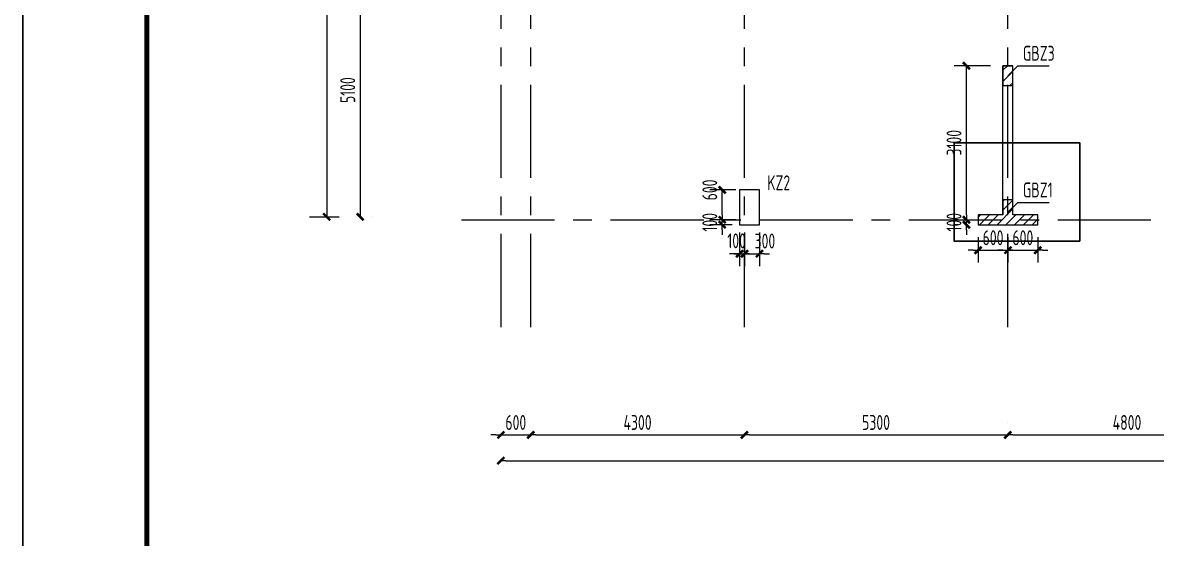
# Model space of a CAD drawing. Extents: x 580289 to 1106878, y -144605 to 78052.
# Drawn here: x 837055 to 859869, y 47701 to 58077 of the extents above; entities that cross this region are included whole.
import ezdxf
from ezdxf.enums import TextEntityAlignment as Align

# ---------------------------------------------------------------- set-up
doc = ezdxf.new("R2010")
doc.units = 0
doc.header["$LTSCALE"] = 100
doc.linetypes.add('CENTER', pattern=[2, 1.25, -0.25, 0.25, -0.25])
doc.layers.get('0').update_dxf_attribs({"linetype": 'CONTINUOUS'})
doc.layers.get('Defpoints').update_dxf_attribs({"linetype": 'CONTINUOUS'})
for name, color, linetype in [('21000', 7, 'CONTINUOUS'), ('b边缘构件', 240, 'CONTINUOUS'), ('b边缘构件阴影', 240, 'CONTINUOUS'), ('COLU', 7, 'CONTINUOUS'), ('DIM', 3, 'CONTINUOUS'), ('PAXIS', 253, 'CENTER'), ('TEXT', 2, 'CONTINUOUS'), ('THIN', 7, 'CONTINUOUS'), ('T图框', 7, 'CONTINUOUS'), ('图框', 254, 'CONTINUOUS'), ('柱标注', 2, 'CONTINUOUS')]:
    doc.layers.add(name, color=color, linetype=linetype)
doc.styles.get("Standard").update_dxf_attribs({"font": 'tssdeng.shx', "width": 0.7, "bigfont": 'tssdchn.shx'})
doc.styles.add('TSSD_Dimension', font='Tssdeng.shx', dxfattribs={"width": 0.7, "bigfont": 'tssdchn.shx'})
doc.dimstyles.new('TSSD_100_100$0', dxfattribs={"dimtxt": 300, "dimasz": 100, "dimexe": 250, "dimexo": 250, "dimgap": 100, "dimtad": 1, "dimdec": 0, "dimzin": 0, "dimdsep": 46, "dimtxsty": 'TSSD_Dimension', "dimblk": '_TSDBK', "dimblk1": '_TSDBK', "dimblk2": '_TSDBK', "dimsah": 1, "dimcen": 0, "dimclrt": 7, "dimadec": 0, "dimazin": 0, "dimtfac": 1, "dimtdec": 0, "dimtix": 1, "dimtmove": 2, "dimatfit": 3, "dimldrblk": '_TSDBK', "dimfxl": 1, "dimtolj": 1, "dimtzin": 0, "dimarcsym": 0})

# ---------------------------------------------------------------- blocks, each defined once
blk = doc.blocks.new('_TSDBK')
blk.add_line((-1, 0), (0, 0))
at = {"const_width": 0.5}
blk.add_lwpolyline([(-0.7, -0.7), (0.7, 0.7)], dxfattribs=at)
blk = doc.blocks.new('*D842')
at = {"layer": 'Defpoints', "color": 0}
for p in [(856048, 54111), (856133, 54111), (856133, 54011)]:
    blk.add_point(p, dxfattribs=at)
at = {"layer": 'DIM', "color": 0, "lineweight": -2}
for p, q in [((856048, 54211), (856048, 54311)), ((855883, 54111), (855798, 54111)), ((856048, 54011), (856048, 54111)), ((855883, 54011), (855798, 54011)), ((856048, 53911), (856048, 53811))]:
    blk.add_line(p, q, dxfattribs=at)
at = {"layer": 'DIM', "color": 0, "lineweight": -2, "xscale": 100, "yscale": 100, "zscale": 100}
for p, rotation in [((856048, 54111), 270), ((856048, 54011), 90)]:
    blk.add_blockref('_TSDBK', p, dxfattribs=dict(at, rotation=rotation))
at = {"layer": 'DIM', "color": 7, "insert": (855798, 54061), "char_height": 300, "attachment_point": 5, "rotation": 90, "style": 'TSSD_Dimension'}
blk.add_mtext('\\A1;100', dxfattribs=at)
blk = doc.blocks.new('*D843')
at = {"layer": 'Defpoints', "color": 0}
for p in [(856048, 57211), (856783, 57211), (856133, 54111)]:
    blk.add_point(p, dxfattribs=at)
at = {"layer": 'DIM', "color": 0, "lineweight": -2}
for p, q in [((856533, 57211), (855798, 57211)), ((856048, 54211), (856048, 57111)), ((855883, 54111), (855798, 54111))]:
    blk.add_line(p, q, dxfattribs=at)
at = {"layer": 'DIM', "color": 0, "lineweight": -2, "xscale": 100, "yscale": 100, "zscale": 100}
for p, rotation in [((856048, 57211), 90), ((856048, 54111), 270)]:
    blk.add_blockref('_TSDBK', p, dxfattribs=dict(at, rotation=rotation))
at = {"layer": 'DIM', "color": 7, "insert": (855798, 55661), "char_height": 300, "attachment_point": 5, "rotation": 90, "style": 'TSSD_Dimension'}
blk.add_mtext('\\A1;3100', dxfattribs=at)
blk = doc.blocks.new('*D1004')
at = {"layer": 'Defpoints', "color": 0}
for p in [(851483, 54107), (851583, 54107), (851583, 53428)]:
    blk.add_point(p, dxfattribs=at)
at = {"layer": 'DIM', "color": 0, "lineweight": -2}
for p, q in [((851483, 53857), (851483, 53178)), ((851583, 53857), (851583, 53178)), ((851383, 53428), (851283, 53428)), ((851483, 53428), (851583, 53428)), ((851683, 53428), (851783, 53428))]:
    blk.add_line(p, q, dxfattribs=at)
at = {"layer": 'DIM', "color": 0, "lineweight": -2, "xscale": 100, "yscale": 100, "zscale": 100}
blk.add_blockref('_TSDBK', (851483, 53428), dxfattribs=at)
at = {"layer": 'DIM', "color": 0, "lineweight": -2, "xscale": 100, "yscale": 100, "zscale": 100, "rotation": 180}
blk.add_blockref('_TSDBK', (851583, 53428), dxfattribs=at)
at = {"layer": 'DIM', "color": 7, "insert": (851423, 53687), "char_height": 300, "attachment_point": 5, "style": 'TSSD_Dimension'}
blk.add_mtext('\\A1;100', dxfattribs=at)
blk = doc.blocks.new('*D1005')
at = {"layer": 'Defpoints', "color": 0}
for p in [(851583, 54107), (851883, 54107), (851883, 53428)]:
    blk.add_point(p, dxfattribs=at)
at = {"layer": 'DIM', "color": 0, "lineweight": -2}
for p, q in [((851583, 53857), (851583, 53178)), ((851883, 53857), (851883, 53178)), ((851483, 53428), (851383, 53428)), ((851583, 53428), (851883, 53428)), ((851983, 53428), (852083, 53428))]:
    blk.add_line(p, q, dxfattribs=at)
at = {"layer": 'DIM', "color": 0, "lineweight": -2, "xscale": 100, "yscale": 100, "zscale": 100}
blk.add_blockref('_TSDBK', (851583, 53428), dxfattribs=at)
at = {"layer": 'DIM', "color": 0, "lineweight": -2, "xscale": 100, "yscale": 100, "zscale": 100, "rotation": 180}
blk.add_blockref('_TSDBK', (851883, 53428), dxfattribs=at)
at = {"layer": 'DIM', "color": 7, "insert": (851992, 53683), "char_height": 300, "attachment_point": 5, "style": 'TSSD_Dimension'}
blk.add_mtext('\\A1;300', dxfattribs=at)
blk = doc.blocks.new('*D1006')
at = {"layer": 'Defpoints', "color": 0}
for p in [(851133, 54111), (851656, 54111), (851583, 54011)]:
    blk.add_point(p, dxfattribs=at)
at = {"layer": 'DIM', "color": 0, "lineweight": -2}
for p, q in [((851133, 54211), (851133, 54311)), ((851406, 54111), (850883, 54111)), ((851133, 54011), (851133, 54111)), ((851333, 54011), (850883, 54011)), ((851133, 53911), (851133, 53811))]:
    blk.add_line(p, q, dxfattribs=at)
at = {"layer": 'DIM', "color": 0, "lineweight": -2, "xscale": 100, "yscale": 100, "zscale": 100}
for p, rotation in [((851133, 54111), 270), ((851133, 54011), 90)]:
    blk.add_blockref('_TSDBK', p, dxfattribs=dict(at, rotation=rotation))
at = {"layer": 'DIM', "color": 7, "insert": (850883, 54061), "char_height": 300, "attachment_point": 5, "rotation": 90, "style": 'TSSD_Dimension'}
blk.add_mtext('\\A1;100', dxfattribs=at)
blk = doc.blocks.new('*D1007')
at = {"layer": 'Defpoints', "color": 0}
for p in [(851133, 54711), (851656, 54711), (851656, 54111)]:
    blk.add_point(p, dxfattribs=at)
at = {"layer": 'DIM', "color": 0, "lineweight": -2}
for p, q in [((851406, 54711), (850883, 54711)), ((851133, 54211), (851133, 54611)), ((851406, 54111), (850883, 54111))]:
    blk.add_line(p, q, dxfattribs=at)
at = {"layer": 'DIM', "color": 0, "lineweight": -2, "xscale": 100, "yscale": 100, "zscale": 100}
for p, rotation in [((851133, 54711), 90), ((851133, 54111), 270)]:
    blk.add_blockref('_TSDBK', p, dxfattribs=dict(at, rotation=rotation))
at = {"layer": 'DIM', "color": 7, "insert": (850883, 54711), "char_height": 300, "attachment_point": 5, "rotation": 90, "style": 'TSSD_Dimension'}
blk.add_mtext('\\A1;600', dxfattribs=at)
blk = doc.blocks.new('*D1014')
at = {"layer": 'Defpoints', "color": 0}
for p in [(842578, 68470), (842578, 54170), (843174, 54170)]:
    blk.add_point(p, dxfattribs=at)
at = {"layer": 'DIM', "color": 0, "lineweight": -2}
for p, q in [((842828, 68470), (843424, 68470)), ((843174, 68370), (843174, 54270)), ((842828, 54170), (843424, 54170))]:
    blk.add_line(p, q, dxfattribs=at)
at = {"layer": 'DIM', "color": 0, "lineweight": -2, "xscale": 100, "yscale": 100, "zscale": 100}
for p, rotation in [((843174, 68470), 90), ((843174, 54170), 270)]:
    blk.add_blockref('_TSDBK', p, dxfattribs=dict(at, rotation=rotation))
at = {"layer": 'DIM', "color": 7, "insert": (842924, 61320), "char_height": 300, "attachment_point": 5, "rotation": 90, "style": 'TSSD_Dimension'}
blk.add_mtext('\\A1;14300', dxfattribs=at)
blk = doc.blocks.new('*D1020')
at = {"layer": 'Defpoints', "color": 0}
for p in [(843847, 59270), (843847, 54170), (843847, 54170)]:
    blk.add_point(p, dxfattribs=at)
at = {"layer": 'DIM', "color": 0, "lineweight": -2}
for p, q in [((843847, 59170), (843847, 54270)), ((844097, 59270), (844097, 59270)), ((844097, 54170), (844097, 54170))]:
    blk.add_line(p, q, dxfattribs=at)
at = {"layer": 'DIM', "color": 0, "lineweight": -2, "xscale": 100, "yscale": 100, "zscale": 100}
for p, rotation in [((843847, 59270), 90), ((843847, 54170), 270)]:
    blk.add_blockref('_TSDBK', p, dxfattribs=dict(at, rotation=rotation))
at = {"layer": 'DIM', "color": 7, "insert": (843597, 56720), "char_height": 300, "attachment_point": 5, "rotation": 90, "style": 'TSSD_Dimension'}
blk.add_mtext('\\A1;5100', dxfattribs=at)
blk = doc.blocks.new('*D1028')
at = {"layer": 'Defpoints', "color": 0}
for p in [(846679, 49263), (895879, 49263), (895879, 49263)]:
    blk.add_point(p, dxfattribs=at)
at = {"layer": 'DIM', "color": 0, "lineweight": -2}
for p, q in [((895879, 49513), (895879, 49513)), ((846779, 49263), (895779, 49263))]:
    blk.add_line(p, q, dxfattribs=at)
at = {"layer": 'DIM', "color": 0, "lineweight": -2, "xscale": 100, "yscale": 100, "zscale": 100, "rotation": 180}
blk.add_blockref('_TSDBK', (846679, 49263), dxfattribs=at)
at = {"layer": 'DIM', "color": 0, "lineweight": -2, "xscale": 100, "yscale": 100, "zscale": 100}
blk.add_blockref('_TSDBK', (895879, 49263), dxfattribs=at)
at = {"layer": 'DIM', "color": 7, "insert": (871279, 49513), "char_height": 300, "attachment_point": 5, "style": 'TSSD_Dimension'}
blk.add_mtext('\\A1;49200', dxfattribs=at)
blk = doc.blocks.new('*D1029')
at = {"layer": 'Defpoints', "color": 0}
for p in [(846679, 49782), (847279, 49782), (847279, 49782)]:
    blk.add_point(p, dxfattribs=at)
at = {"layer": 'DIM', "color": 0, "lineweight": -2}
for p, q in [((846579, 49782), (846479, 49782)), ((846679, 49782), (847279, 49782)), ((847379, 49782), (847479, 49782))]:
    blk.add_line(p, q, dxfattribs=at)
at = {"layer": 'DIM', "color": 0, "lineweight": -2, "xscale": 100, "yscale": 100, "zscale": 100}
blk.add_blockref('_TSDBK', (846679, 49782), dxfattribs=at)
at = {"layer": 'DIM', "color": 0, "lineweight": -2, "xscale": 100, "yscale": 100, "zscale": 100, "rotation": 180}
blk.add_blockref('_TSDBK', (847279, 49782), dxfattribs=at)
at = {"layer": 'DIM', "color": 7, "insert": (846979, 50032), "char_height": 300, "attachment_point": 5, "style": 'TSSD_Dimension'}
blk.add_mtext('\\A1;600', dxfattribs=at)
blk = doc.blocks.new('*D1030')
at = {"layer": 'Defpoints', "color": 0}
for p in [(847279, 49782), (851579, 49782), (851579, 49782)]:
    blk.add_point(p, dxfattribs=at)
at = {"layer": 'DIM', "color": 0, "lineweight": -2}
blk.add_line((847379, 49782), (851479, 49782), dxfattribs=at)
at = {"layer": 'DIM', "color": 0, "lineweight": -2, "xscale": 100, "yscale": 100, "zscale": 100, "rotation": 180}
blk.add_blockref('_TSDBK', (847279, 49782), dxfattribs=at)
at = {"layer": 'DIM', "color": 0, "lineweight": -2, "xscale": 100, "yscale": 100, "zscale": 100}
blk.add_blockref('_TSDBK', (851579, 49782), dxfattribs=at)
at = {"layer": 'DIM', "color": 7, "insert": (849429, 50032), "char_height": 300, "attachment_point": 5, "style": 'TSSD_Dimension'}
blk.add_mtext('\\A1;4300', dxfattribs=at)
blk = doc.blocks.new('*D1031')
at = {"layer": 'Defpoints', "color": 0}
for p in [(851579, 49782), (856879, 49782), (856879, 49782)]:
    blk.add_point(p, dxfattribs=at)
at = {"layer": 'DIM', "color": 0, "lineweight": -2}
for p, q in [((856879, 50032), (856879, 50032)), ((851679, 49782), (856779, 49782))]:
    blk.add_line(p, q, dxfattribs=at)
at = {"layer": 'DIM', "color": 0, "lineweight": -2, "xscale": 100, "yscale": 100, "zscale": 100, "rotation": 180}
blk.add_blockref('_TSDBK', (851579, 49782), dxfattribs=at)
at = {"layer": 'DIM', "color": 0, "lineweight": -2, "xscale": 100, "yscale": 100, "zscale": 100}
blk.add_blockref('_TSDBK', (856879, 49782), dxfattribs=at)
at = {"layer": 'DIM', "color": 7, "insert": (854229, 50032), "char_height": 300, "attachment_point": 5, "style": 'TSSD_Dimension'}
blk.add_mtext('\\A1;5300', dxfattribs=at)
blk = doc.blocks.new('*D1032')
at = {"layer": 'Defpoints', "color": 0}
for p in [(856879, 49782), (861679, 49782), (861679, 49782)]:
    blk.add_point(p, dxfattribs=at)
at = {"layer": 'DIM', "color": 0, "lineweight": -2}
for p, q in [((856879, 50032), (856879, 50032)), ((861679, 50032), (861679, 50032)), ((856979, 49782), (861579, 49782))]:
    blk.add_line(p, q, dxfattribs=at)
at = {"layer": 'DIM', "color": 0, "lineweight": -2, "xscale": 100, "yscale": 100, "zscale": 100, "rotation": 180}
blk.add_blockref('_TSDBK', (856879, 49782), dxfattribs=at)
at = {"layer": 'DIM', "color": 0, "lineweight": -2, "xscale": 100, "yscale": 100, "zscale": 100}
blk.add_blockref('_TSDBK', (861679, 49782), dxfattribs=at)
at = {"layer": 'DIM', "color": 7, "insert": (859279, 50032), "char_height": 300, "attachment_point": 5, "style": 'TSSD_Dimension'}
blk.add_mtext('\\A1;4800', dxfattribs=at)
blk = doc.blocks.new('*D1059')
at = {"layer": 'Defpoints', "color": 0}
for p in [(856283, 54011), (856883, 54011), (856883, 53499)]:
    blk.add_point(p, dxfattribs=at)
at = {"layer": 'DIM', "color": 0, "lineweight": -2}
for p, q in [((856283, 53761), (856283, 53249)), ((856883, 53761), (856883, 53249)), ((856183, 53499), (856083, 53499)), ((856283, 53499), (856883, 53499)), ((856983, 53499), (857083, 53499))]:
    blk.add_line(p, q, dxfattribs=at)
at = {"layer": 'DIM', "color": 0, "lineweight": -2, "xscale": 100, "yscale": 100, "zscale": 100}
blk.add_blockref('_TSDBK', (856283, 53499), dxfattribs=at)
at = {"layer": 'DIM', "color": 0, "lineweight": -2, "xscale": 100, "yscale": 100, "zscale": 100, "rotation": 180}
blk.add_blockref('_TSDBK', (856883, 53499), dxfattribs=at)
at = {"layer": 'DIM', "color": 7, "insert": (856583, 53749), "char_height": 300, "attachment_point": 5, "style": 'TSSD_Dimension'}
blk.add_mtext('\\A1;600', dxfattribs=at)
blk = doc.blocks.new('*D1060')
at = {"layer": 'Defpoints', "color": 0}
for p in [(856883, 54011), (857483, 54011), (857483, 53499)]:
    blk.add_point(p, dxfattribs=at)
at = {"layer": 'DIM', "color": 0, "lineweight": -2}
for p, q in [((856883, 53761), (856883, 53249)), ((857483, 53761), (857483, 53249)), ((856783, 53499), (856683, 53499)), ((856883, 53499), (857483, 53499)), ((857583, 53499), (857683, 53499))]:
    blk.add_line(p, q, dxfattribs=at)
at = {"layer": 'DIM', "color": 0, "lineweight": -2, "xscale": 100, "yscale": 100, "zscale": 100}
blk.add_blockref('_TSDBK', (856883, 53499), dxfattribs=at)
at = {"layer": 'DIM', "color": 0, "lineweight": -2, "xscale": 100, "yscale": 100, "zscale": 100, "rotation": 180}
blk.add_blockref('_TSDBK', (857483, 53499), dxfattribs=at)
at = {"layer": 'DIM', "color": 7, "insert": (857183, 53749), "char_height": 300, "attachment_point": 5, "style": 'TSSD_Dimension'}
blk.add_mtext('\\A1;600', dxfattribs=at)
blk = doc.blocks.new('A$C72C84CBD')
at = {"layer": '图框', "color": 0}
for points in [[(0, 0), (0, 59400), (84100, 59400), (84100, 0)], [(0, 0), (84100, 0), (84100, 59400), (0, 59400)]]:
    blk.add_lwpolyline(points, close=True, dxfattribs=at)
at = {"layer": '图框', "color": 0, "const_width": 100}
blk.add_lwpolyline([(2500, 1000), (83100, 1000), (83100, 58400), (2500, 58400)], close=True, dxfattribs=at)
blk = doc.blocks.new('图框')
at = {"layer": 'T图框', "color": 4}
blk.add_blockref('A$C72C84CBD', (602717, 102744), dxfattribs=at)

msp = doc.modelspace()

# ---------------------------------------------------------------- hatches: boundary and pattern name
at = {"layer": 'b边缘构件阴影'}
h = msp.add_hatch(dxfattribs=at)
h.set_pattern_fill('ANSI31', color=256, scale=50, style=0)
h.set_pattern_definition([(45, (430321.28, 300359.7), (-112.2532, 112.2532), [])])
h.paths.add_polyline_path([(856783, 57210.8), (856783, 56810.8), (856983, 56810.8), (856983, 57210.8)], flags=0)
h = msp.add_hatch(dxfattribs=at)
h.set_pattern_fill('ANSI31', color=256, scale=1000, style=0)
h.set_pattern_definition([(45, (797977.62, 12294.89), (-88.38835, 88.38835), [])])
h.paths.add_polyline_path([(856883, 54510.8), (856783, 54510.8), (856783, 54210.8), (856283, 54210.8), (856283, 54110.8), (856883, 54110.8)])
h.paths.add_polyline_path([(856883, 54510.8), (856883, 54260.8), (856983, 54360.8), (856983, 54510.8)])
h.paths.add_polyline_path([(856883, 54260.8), (856883, 54110.8), (857483, 54110.8), (857483, 54210.8), (856983, 54210.8), (856983, 54360.8)])
h.paths.add_polyline_path([(856883, 54010.8), (856883, 54110.8), (856283, 54110.8), (856283, 54010.8)])
h.paths.add_polyline_path([(856883, 54110.8), (856883, 54010.8), (857483, 54010.8), (857483, 54110.8)])

# ---------------------------------------------------------------- linework, layer by layer
at = {"layer": '21000', "color": 1, "lineweight": 30}
msp.add_lwpolyline([(855797.7, 55660.8), (858329.7, 55660.8), (858329.7, 53680.9), (855797.7, 53680.9)], close=True, dxfattribs=at)
at = {"layer": 'b边缘构件'}
for points in [[(856783, 57210.8), (856983, 57210.8)], [(856783, 57210.8), (856783, 56810.8), (856983, 56810.8), (856983, 57210.8), (856783, 57210.8)], [(856283, 54210.8), (856283, 54010.8), (857483, 54010.8), (857483, 54210.8), (856983, 54210.8), (856983, 54510.8), (856783, 54510.8), (856783, 54210.8), (856283, 54210.8)]]:
    msp.add_lwpolyline(points, dxfattribs=at)
at = {"layer": 'COLU'}
for points in [[(856783, 54210.8), (856783, 57210.8)], [(856783, 57210.8), (856983, 57210.8)], [(856983, 54210.8), (856983, 57210.8)]]:
    msp.add_lwpolyline(points, dxfattribs=at)
msp.add_lwpolyline([(851883, 54010.8), (851883, 54710.8), (851483, 54710.8), (851483, 54010.8)], close=True, dxfattribs=at)
at = {"layer": 'PAXIS', "linetype": 'CENTER', "ltscale": 15}
for p, q in [((846683, 51952.8), (846683, 70605.3)), ((847283, 51952.8), (847283, 70605.3)), ((856883, 51952.8), (856883, 70605.3)), ((851583, 51952.8), (851583, 63512.1)), ((845885.4, 54110.8), (896680.6, 54110.8))]:
    msp.add_line(p, q, dxfattribs=at)
at = {"layer": 'THIN'}
for points in [[(856883, 57010.8), (857083, 57210.8), (857713, 57210.8)], [(856883, 54260.8), (857083, 54460.8), (857713, 54460.8)]]:
    msp.add_lwpolyline(points, dxfattribs=at)

# ---------------------------------------------------------------- block references
at = {"layer": 'T图框'}
msp.add_blockref('图框', (234338.3, -85033.1), dxfattribs=at)

# ---------------------------------------------------------------- texts
at = {"layer": 'TEXT', "width": 0.7}
for s, p in [('GBZ3', (857183, 57310.8)), ('GBZ1', (857183, 54560.8))]:
    msp.add_text(s, height=300, dxfattribs=at).set_placement(p)
at = {"layer": '柱标注', "width": 0.7}
msp.add_text('KZ2', height=300, dxfattribs=at).set_placement((852271.3, 54855.3), align=Align.MIDDLE_CENTER)

# ---------------------------------------------------------------- dimensions: what is measured, and where the dimension line sits
at = {"layer": 'DIM'}
for base, p1, p2, picture, middle in [((843174.2, 54169.5), (842578.1, 68469.5), (842578.1, 54169.5), '*D1014', (842924.2, 61319.5)), ((843847.5, 54169.5), (843847.5, 59269.5), (843847.5, 54169.5), '*D1020', (843597.5, 56719.5)), ((856047.7, 57210.8), (856133, 54110.8), (856783, 57210.8), '*D843', (855797.7, 55660.8)), ((851133.5, 54110.8), (851583, 54010.8), (851656.1, 54110.8), '*D1006', (850883.5, 54060.8)), ((856047.7, 54110.8), (856133, 54010.8), (856133, 54110.8), '*D842', (855797.7, 54060.8))]:
    dim = msp.add_linear_dim(base=base, p1=p1, p2=p2, angle=90, dimstyle='TSSD_100_100$0', dxfattribs=at)
    dim.commit()
    dim.dimension.update_dxf_attribs({"geometry": picture, "text_midpoint": middle})
dim = msp.add_linear_dim(base=(851133.5, 54710.8), p1=(851656.1, 54110.8), p2=(851656.1, 54710.8), angle=90, dimstyle='TSSD_100_100$0', dxfattribs=at)
dim.commit()
dim.dimension.update_dxf_attribs({"geometry": '*D1007', "text_midpoint": (850883.5, 54710.8), "dimtype": 160})
for base, p1, p2, picture, middle in [((851583, 53427.7), (851483, 54106.8), (851583, 54106.8), '*D1004', (851423.5, 53687.1)), ((851883, 53427.7), (851583, 54106.8), (851883, 54106.8), '*D1005', (851992.3, 53682.6))]:
    dim = msp.add_linear_dim(base=base, p1=p1, p2=p2, dimstyle='TSSD_100_100$0', dxfattribs=at)
    dim.commit()
    dim.dimension.update_dxf_attribs({"geometry": picture, "text_midpoint": middle, "dimtype": 160})
for base, p1, p2, picture, middle in [((856883, 53498.9), (856283, 54010.8), (856883, 54010.8), '*D1059', (856583, 53748.9)), ((857483, 53498.9), (856883, 54010.8), (857483, 54010.8), '*D1060', (857183, 53748.9)), ((847278.9, 49782.2), (846678.9, 49782.2), (847278.9, 49782.2), '*D1029', (846978.9, 50032.2)), ((851578.9, 49782.2), (847278.9, 49782.2), (851578.9, 49782.2), '*D1030', (849428.9, 50032.2)), ((856878.9, 49782.2), (851578.9, 49782.2), (856878.9, 49782.2), '*D1031', (854228.9, 50032.2)), ((861678.9, 49782.2), (856878.9, 49782.2), (861678.9, 49782.2), '*D1032', (859278.9, 50032.2)), ((895878.9, 49263), (846678.9, 49263), (895878.9, 49263), '*D1028', (871278.9, 49513))]:
    dim = msp.add_linear_dim(base=base, p1=p1, p2=p2, dimstyle='TSSD_100_100$0', dxfattribs=at)
    dim.commit()
    dim.dimension.update_dxf_attribs({"geometry": picture, "text_midpoint": middle})

doc.saveas('drawing.dxf')
